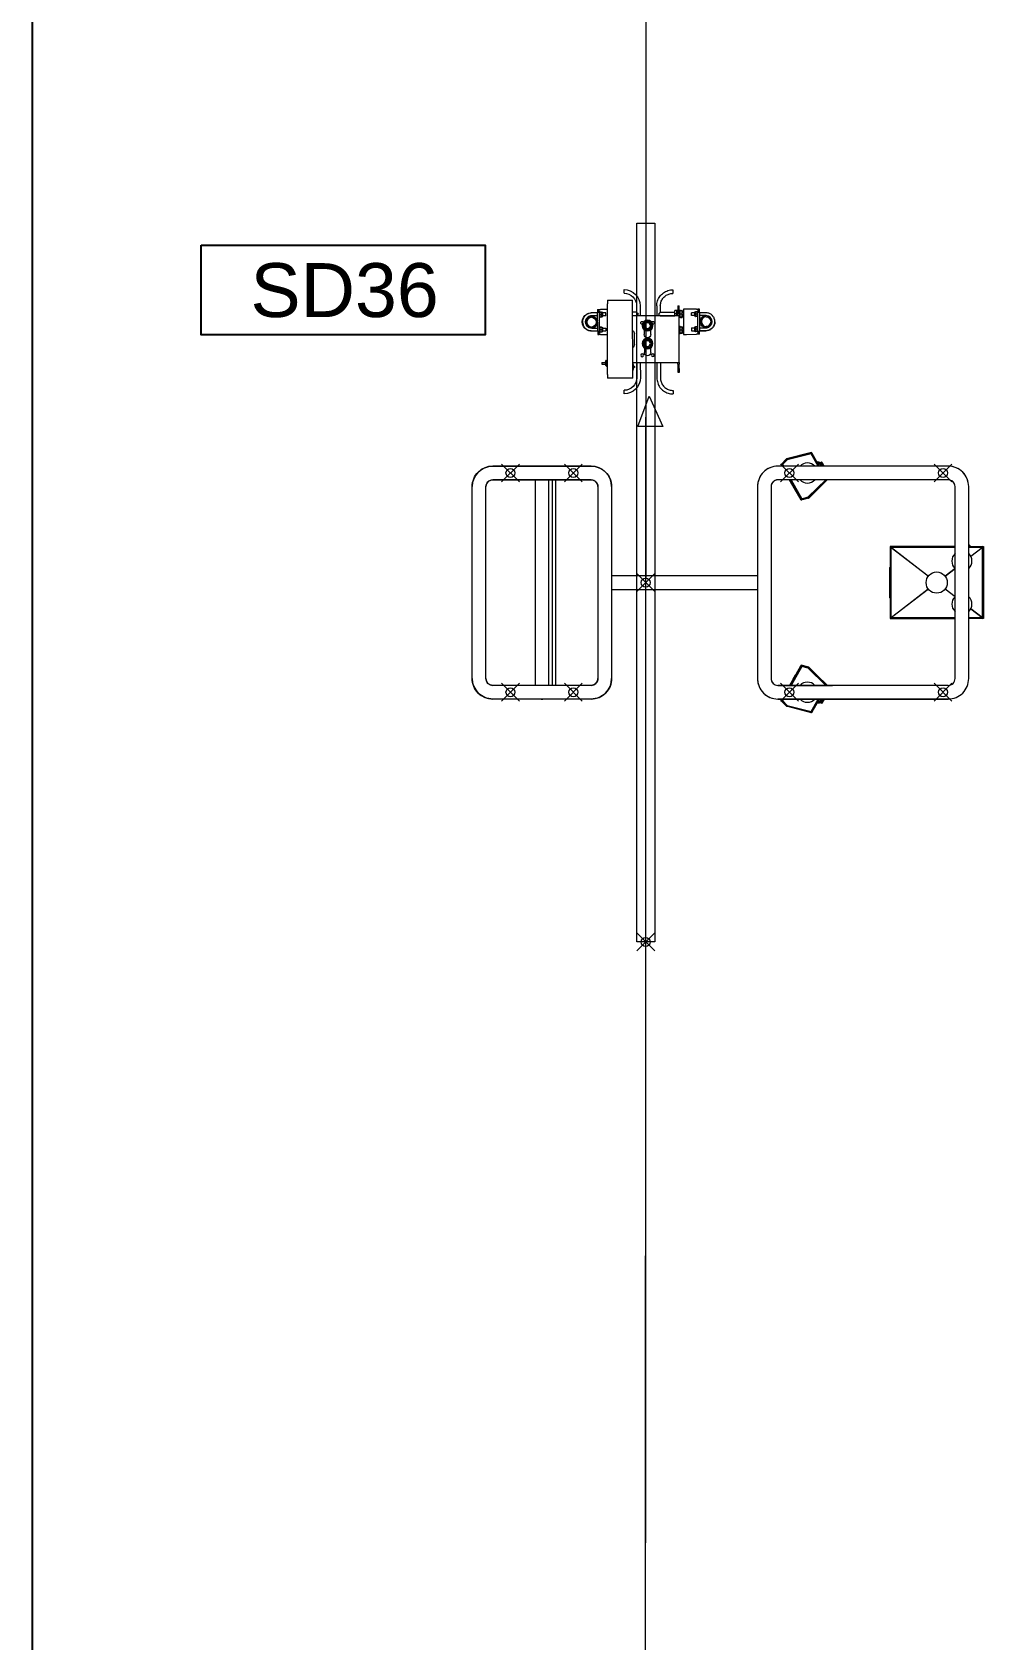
# Model space of a CAD drawing. Extents: x -3873 to 164127, y 7129 to 96529.
# Drawn here: x 82017 to 84713, y 50782 to 55255 of the extents above; entities that cross this region are included whole.
import ezdxf
from ezdxf.enums import TextEntityAlignment as Align

# ---------------------------------------------------------------- set-up
doc = ezdxf.new("R2010")
doc.units = 0
doc.header["$PDMODE"] = 35
doc.header["$PDSIZE"] = 25
doc.layers.get('0').update_dxf_attribs({"linetype": 'CONTINUOUS'})
doc.layers.add('BUILDING', color=2, linetype='CONTINUOUS')
doc.layers.add('KROMEKA', color=1, linetype='CONTINUOUS')
doc.layers.add('LAYOUT Kromeka', color=1, linetype='CONTINUOUS', lineweight=5)
doc.styles.add('015_100', font='arial.ttf', dxfattribs={"height": 150})

# ---------------------------------------------------------------- blocks, each defined once
blk = doc.blocks.new('SD-15-product-sensor')
for p, q in [((171.9, 140.3), (181.9, 140.3)), ((171.9, 140.3), (171.9, 136.3)), ((181.9, 136.3), (171.9, 136.3)), ((171.9, 136.3), (171.9, 132.3)), ((177.9, 136.3), (177.9, 134.7)), ((193.9, 134.7), (177.9, 134.7)), ((180.1, 134.7), (179.4, 134.3)), ((179.4, 133.7), (179.4, 134.3)), ((181.9, 140.3), (181.9, 158.3)), ((181.9, 158.3), (181.9, 140.3)), ((231.9, 140.3), (181.9, 140.3)), ((181.9, 136.3), (231.9, 136.3)), ((189.9, 140.3), (189.9, 158.3)), ((190.9, 159), (190.9, 159.2)), ((191.7, 134.7), (192.4, 134.3)), ((192.4, 134.3), (192.4, 133.7)), ((193.9, 136.3), (193.9, 134.7)), ((202.6, 140.3), (202.8, 142.8)), ((202.8, 142.8), (205.8, 142.6)), ((205.6, 140.3), (205.8, 142.6)), ((205.8, 142.6), (205.6, 140.3)), ((205.8, 142.6), (205.8, 142.6)), ((219.9, 136.3), (219.9, 134.7)), ((235.9, 134.7), (219.9, 134.7)), ((222.1, 134.7), (221.4, 134.3)), ((221.4, 133.7), (221.4, 134.3)), ((223.9, 159.2), (223.9, 159.2)), ((223.9, 158), (223.9, 140.3)), ((231.9, 158.3), (231.9, 140.3)), ((231.9, 140.3), (241.9, 140.3)), ((241.9, 136.3), (231.9, 136.3)), ((233.7, 134.7), (234.4, 134.3)), ((234.4, 134.3), (234.4, 133.7)), ((235.9, 136.3), (235.9, 134.7)), ((241.9, 140.3), (241.9, 136.3)), ((241.9, 132.3), (241.9, 136.3)), ((171.9, 104.2), (171.9, 132.3)), ((171.9, 96.2), (171.9, 104.2)), ((241.9, 96.2), (171.9, 96.2)), ((175.7, 93.1), (175, 92.7)), ((175, 91.9), (175, 92.7)), ((175, 87.8), (175, 91.9)), ((175.7, 93.1), (175.7, 96.2)), ((175.7, 93.1), (176.6, 93.1)), ((176.6, 92.7), (175.9, 92.3)), ((175.9, 91.5), (175.9, 92.3)), ((175.9, 87.4), (175.9, 91.5)), ((176.6, 92.7), (176.6, 96.2)), ((176.6, 92.7), (192.2, 92.7)), ((179.4, 133.7), (179.4, 130.2)), ((179.4, 129.6), (179.4, 130.2)), ((180.1, 129.2), (179.4, 129.6)), ((191.7, 129.2), (180.1, 129.2)), ((180.1, 129.2), (180.1, 126.7)), ((191.7, 126.7), (180.1, 126.7)), ((181.9, 118.3), (181.9, 126.7)), ((189.9, 118.3), (181.9, 118.3)), ((184.4, 87.4), (184.4, 91.5)), ((185.9, 133.7), (185.9, 130.2)), ((189.9, 118.3), (189.9, 126.7)), ((191.7, 129.2), (192.4, 129.6)), ((191.7, 129.2), (191.7, 126.7)), ((192.2, 92.7), (192.2, 96.2)), ((192.2, 92.7), (192.9, 92.3)), ((192.4, 133.7), (192.4, 130.2)), ((192.4, 130.2), (192.4, 129.6)), ((192.9, 92.3), (192.9, 91.5)), ((192.9, 87.4), (192.9, 91.5)), ((219.2, 87.8), (219.2, 91.9)), ((220.7, 93.1), (219.8, 92.6)), ((220.7, 93.1), (220.7, 96.2)), ((220.7, 93.1), (221.6, 93.1)), ((221.6, 92.7), (220.9, 92.3)), ((220.9, 91.5), (220.9, 92.3)), ((220.9, 87.4), (220.9, 91.5)), ((221.4, 133.7), (221.4, 130.2)), ((221.4, 129.6), (221.4, 130.2)), ((222.1, 129.2), (221.4, 129.6)), ((221.6, 92.7), (221.6, 96.2)), ((221.6, 92.7), (237.2, 92.7)), ((233.7, 129.2), (222.1, 129.2)), ((222.1, 129.2), (222.1, 126.7)), ((233.7, 126.7), (222.1, 126.7)), ((223.9, 126.7), (223.9, 118.3)), ((223.9, 118.3), (231.9, 118.3)), ((227.9, 133.7), (227.9, 130.2)), ((229.4, 87.4), (229.4, 91.5)), ((231.9, 126.7), (231.9, 118.3)), ((233.7, 129.2), (234.4, 129.6)), ((233.7, 129.2), (233.7, 126.7)), ((234.4, 133.7), (234.4, 130.2)), ((234.4, 130.2), (234.4, 129.6)), ((237.2, 92.7), (237.2, 96.2)), ((237.2, 92.7), (237.9, 92.3)), ((237.9, 92.3), (237.9, 91.5)), ((237.9, 87.4), (237.9, 91.5)), ((241.9, 132.3), (241.9, 104.2)), ((241.9, 104.2), (241.9, 96.2)), ((16, 66.6), (6, 66.6)), ((66.9, 84.2), (88.6, 84.2)), ((66.9, 80.2), (66.9, 84.2)), ((88.6, 80.2), (66.9, 80.2)), ((92, 84.2), (88.6, 84.2)), ((88.6, 80.2), (92, 80.2)), ((94, 84.2), (92, 84.2)), ((92, 80.2), (94, 80.2)), ((94, 76.2), (94, 84.2)), ((94, 84.2), (223.4, 84.2)), ((94, -45.6), (94, 76.2)), ((175.9, 86.6), (173.5, 86.6)), ((173.5, 86.6), (173.5, 84.6)), ((174.4, 84.6), (173.5, 84.6)), ((174.4, 86.2), (194.4, 86.2)), ((174.4, 84.2), (174.4, 86.2)), ((175, 87), (175, 87.8)), ((175.7, 86.6), (175, 87)), ((175.9, 86.6), (175.9, 87.4)), ((176.6, 86.2), (175.9, 86.6)), ((192.2, 86.2), (192.9, 86.6)), ((192.9, 87.4), (192.9, 86.6)), ((193.5, 86.6), (192.9, 86.6)), ((193.5, 86.6), (193.5, 86.2)), ((194.4, 84.2), (194.4, 86.2)), ((220.9, 86.6), (218.5, 86.6)), ((218.5, 86.6), (218.5, 84.6)), ((219.4, 84.6), (218.5, 84.6)), ((219.4, 86.2), (239.4, 86.2)), ((219.4, 84.2), (219.4, 86.2)), ((220.7, 86.6), (219.8, 87.1)), ((220.9, 86.6), (220.9, 87.4)), ((221.6, 86.2), (220.9, 86.6)), ((225.4, 84.2), (223.4, 84.2)), ((223.4, 84.2), (223.4, 76.2)), ((223.4, 80.2), (225.4, 80.2)), ((223.4, 78.2), (239.4, 78.2)), ((223.4, 77.6), (229.4, 77.6)), ((223.4, 76.2), (223.4, -45.6)), ((223.4, 71.8), (225.2, 71.8)), ((223.5, 31.6), (223.5, 71.8)), ((225.2, 71.8), (233.7, 71.8)), ((229.4, 84.2), (225.4, 84.2)), ((225.4, 80.2), (229.4, 80.2)), ((229.4, 84.2), (251.1, 84.2)), ((251.1, 80.2), (229.4, 80.2)), ((229.4, 77.6), (237.9, 77.6)), ((229.4, 77.6), (229.4, 72.6)), ((233.5, 31.6), (233.5, 71.8)), ((233.7, 71.8), (237.9, 71.8)), ((237.1, 77.6), (237.1, 78.2)), ((237.2, 86.2), (237.9, 86.6)), ((237.9, 87.4), (237.9, 86.6)), ((238.5, 86.6), (237.9, 86.6)), ((237.9, 77.6), (237.9, 72.6)), ((238.5, 86.6), (238.5, 86.2)), ((239.4, 84.2), (239.4, 86.2)), ((239.4, 78.2), (239.4, 80.2)), ((251.1, 80.2), (251.1, 84.2)), ((296, 66.6), (286, 66.6)), ((94, 31.6), (51, 31.6)), ((94, 21.6), (51, 21.6)), ((121.5, 4.9), (134.5, 4.9)), ((171.5, 4.9), (184.5, 4.9)), ((223.5, 31.6), (223.4, 31.6)), ((251, 21.6), (223.4, 21.6)), ((251, 31.6), (233.5, 31.6)), ((94, -24.4), (51.6, -24.4)), ((94, -34.4), (51.6, -34.4)), ((79.6, -44), (79.6, -41.1)), ((83.6, -44), (83.6, -41.1)), ((134.5, -13.1), (121.5, -13.1)), ((144, -40.6), (174, -40.6)), ((184.5, -13.1), (171.5, -13.1)), ((251.6, -24.4), (223.4, -24.4)), ((224.1, -34.4), (223.4, -34.4)), ((229.1, -29.4), (224.1, -34.4)), ((224.1, -34.4), (224.1, -45.6)), ((234.1, -34.4), (229.1, -29.4)), ((234.1, -34.4), (234.1, -45.6)), ((251.6, -34.4), (234.1, -34.4)), ((6.6, -69.4), (16.6, -69.4)), ((50.5, -45.6), (60.5, -45.6)), ((50.5, -45.6), (50.5, -115.6)), ((60.5, -45.6), (257.5, -45.6)), ((257.5, -45.6), (267.5, -45.6)), ((267.5, -115.6), (267.5, -45.6)), ((286.6, -69.4), (296.6, -69.4)), ((60.5, -115.6), (50.5, -115.6)), ((60.5, -115.6), (257.5, -115.6)), ((74.7, -115.6), (75.7, -116.1)), ((75.7, -116.1), (76.6, -115.6)), ((83.5, -115.6), (83.5, -116.9)), ((83.5, -116.9), (100.2, -116.9)), ((83.6, -118.9), (83.6, -116.9)), ((91, -118.9), (83.6, -118.9)), ((83.6, -118.9), (83.6, -118.9)), ((87.9, -120.9), (87.8, -120.9)), ((90.9, -120.9), (87.9, -120.9)), ((89.2, -131.9), (89.2, -120.9)), ((94.4, -131.9), (89.2, -131.9)), ((92.7, -120.9), (90.9, -120.9)), ((91, -120.7), (91, -118.9)), ((92.6, -118.9), (91, -118.9)), ((92.6, -118.9), (92.6, -120.7)), ((100, -118.9), (92.6, -118.9)), ((95.7, -120.9), (92.7, -120.9)), ((94.4, -131.9), (94.4, -120.9)), ((95.8, -120.9), (95.7, -120.9)), ((100.1, -118.9), (100, -118.9)), ((100.1, -118.9), (100.1, -116.9)), ((100.2, -115.6), (100.2, -116.9)), ((114.7, -115.6), (115.7, -116.1)), ((115.7, -116.1), (116.6, -115.6)), ((171.9, -134.9), (171.9, -115.6)), ((180.1, -130.8), (179.4, -131.2)), ((179.4, -131.8), (179.4, -131.2)), ((179.4, -135.3), (179.4, -131.8)), ((180.1, -128.3), (191.7, -128.3)), ((180.1, -130.8), (180.1, -128.3)), ((180.1, -130.8), (191.7, -130.8)), ((189.9, -119.9), (181.9, -119.9)), ((181.9, -128.3), (181.9, -119.9)), ((185.9, -135.3), (185.9, -131.8)), ((189.9, -128.3), (189.9, -119.9)), ((191.7, -130.8), (191.7, -128.3)), ((191.7, -130.8), (192.4, -131.2)), ((192.4, -131.2), (192.4, -131.8)), ((192.4, -135.3), (192.4, -131.8)), ((201.7, -115.6), (202.7, -116.1)), ((202.7, -116.1), (203.6, -115.6)), ((222.1, -130.8), (221.4, -131.2)), ((221.4, -131.8), (221.4, -131.2)), ((221.4, -135.3), (221.4, -131.8)), ((222.1, -128.3), (233.7, -128.3)), ((222.1, -130.8), (222.1, -128.3)), ((222.1, -130.8), (233.7, -130.8)), ((223.9, -119.9), (231.9, -119.9)), ((223.9, -119.9), (223.9, -128.3)), ((227.9, -135.3), (227.9, -131.8)), ((231.9, -119.9), (231.9, -128.3)), ((233.7, -130.8), (233.7, -128.3)), ((233.7, -130.8), (234.4, -131.2)), ((234.4, -131.2), (234.4, -131.8)), ((234.4, -135.3), (234.4, -131.8)), ((241.7, -115.6), (242.7, -116.1)), ((241.9, -115.7), (241.9, -134.9)), ((242.7, -116.1), (243.6, -115.6)), ((267.5, -115.6), (257.5, -115.6)), ((171.9, -134.9), (171.9, -138.9)), ((171.9, -138.9), (181.9, -138.9)), ((171.9, -142.9), (171.9, -138.9)), ((181.9, -142.9), (171.9, -142.9)), ((177.9, -136.3), (193.9, -136.3)), ((177.9, -137.9), (177.9, -136.3)), ((177.9, -137.9), (193.9, -137.9)), ((179.4, -135.9), (179.4, -135.3)), ((180.1, -136.3), (179.4, -135.9)), ((181.9, -138.9), (181.9, -137.9)), ((231.9, -138.9), (181.9, -138.9)), ((181.9, -142.9), (231.9, -142.9)), ((181.9, -159.9), (181.9, -142.9)), ((181.9, -160.9), (181.9, -159.9)), ((189.8, -159.8), (189.8, -159.8)), ((189.9, -138.9), (189.9, -137.9)), ((189.9, -158.4), (189.9, -142.9)), ((191.7, -136.3), (192.4, -135.9)), ((192.4, -135.3), (192.4, -135.9)), ((193.9, -137.9), (193.9, -136.3)), ((207.5, -142.9), (207.4, -143.4)), ((210.4, -143.7), (209.5, -143.6)), ((210.4, -143.7), (209.6, -143.6)), ((210.5, -142.9), (210.4, -143.7)), ((210.4, -143.7), (210.5, -142.9)), ((210.4, -143.7), (210.4, -143.7)), ((219.9, -136.3), (235.9, -136.3)), ((219.9, -137.9), (219.9, -136.3)), ((219.9, -137.9), (235.9, -137.9)), ((221.4, -135.9), (221.4, -135.3)), ((222.1, -136.3), (221.4, -135.9)), ((222.8, -160), (222.8, -159.8)), ((223.9, -137.9), (223.9, -138.9)), ((223.9, -142.9), (223.9, -159.9)), ((231.9, -137.9), (231.9, -138.9)), ((231.9, -138.9), (241.9, -138.9)), ((241.9, -142.9), (231.9, -142.9)), ((231.9, -142.9), (231.9, -159.9)), ((231.9, -159.9), (231.9, -160.9)), ((233.7, -136.3), (234.4, -135.9)), ((234.4, -135.3), (234.4, -135.9)), ((235.9, -137.9), (235.9, -136.3)), ((241.9, -138.9), (241.9, -134.9)), ((241.9, -142.9), (241.9, -138.9))]:
    blk.add_line(p, q)
blk.add_lwpolyline([(0, 0), (-84.7, 37.8), (-84.7, -31.7), (0, 0)])
for centre, radius in [((207.4, 159.2), 13.5), ((114, 10.9), 4), ((146.5, -4.1), 15), ((146.5, -4.1), 11.2), ((146.5, -4.1), 8), ((146.5, -4.1), 8), ((196.5, -4.1), 15), ((196.5, -4.1), 11.2), ((196.5, -4.1), 8), ((196.5, -4.1), 8), ((114, -19.1), 4), ((206.3, -159.8), 13.5)]:
    blk.add_circle(centre, radius)
for centre, radius, start, end in [((206.9, 158.3), 25, 89.9822, 180), ((207.4, 159), 13.5, 0.3808, 179.6192), ((121.5, -4.1), 9, 90, 270), ((171.5, -4.1), 9, 90, 270), ((204, 10.9), 4, 300.852, 186.0179), ((51.6, -69.4), 45, 90, 180), ((51.6, -69.4), 35, 90, 180), ((144, -50.6), 10, 90, 150), ((174, -50.6), 10, 30, 90), ((204, -19.1), 4, 174.1488, 58.6934), ((251.6, -69.4), 45, 0, 90), ((251.6, -69.4), 35, 0, 90), ((91.8, -106.9), 14.5, 235.6139, 250.7765), ((91.8, -106.9), 14.6, 235.4915, 254.0251), ((91.8, -106.9), 14.6, 285.9749, 304.5085), ((91.8, -106.9), 14.5, 289.2235, 304.3861), ((206.9, -160.9), 25, 180, 0), ((206.3, -160), 13.5, 0.3808, 179.6192), ((206.3, -160), 16.5, 222.1766, 360)]:
    blk.add_arc(centre, radius, start, end)
for centre, major_axis in [((207.4, 159.2), (16.5, -0.4)), ((206.3, -159.8), (-16.5, -0.2))]:
    blk.add_ellipse(centre, major_axis=major_axis, ratio=1)
for centre, major_axis, ratio, start_param, end_param in [((207.4, 159), (-16.5, 0), 1, 0, 1.446504), ((207.4, 159), (16.4, -1.7), 1, 4.712389, 6.314251), ((228.5, 26.6), (-5, 5), 0.000606, 4.711783, 6.283792), ((228.5, 26.6), (-5, -5), 0.000606, 1.571403, 3.140986), ((81.2, -45.9), (10, 0), 0.195945, 0.169189, 3.004556), ((81.6, -41.1), (-2, 0.01), 0.195945, 3.141593, 6.283185)]:
    blk.add_ellipse(centre, major_axis=major_axis, ratio=ratio, start_param=start_param, end_param=end_param)
for points, knots in [([(181.9, 158.3), (181.9, 160.9), (182.4, 163.6), (184, 168.7), (185.3, 171.1), (188.5, 175.4), (190.4, 177.2), (194.8, 180.3), (197.2, 181.5), (202.3, 183), (205, 183.3), (210.3, 183.2), (213, 182.7), (218, 180.9), (220.3, 179.5), (224.5, 176.2), (226.3, 174.2), (229.3, 169.8), (230.4, 167.3), (231.6, 162.6), (231.9, 160.5), (231.9, 158.3)], [0, 0, 0, 0, 0.32007, 0.32007, 0.640125, 0.640125, 0.960145, 0.960145, 1.280122, 1.280122, 1.600063, 1.600063, 1.919994, 1.919994, 2.23994, 2.23994, 2.559925, 2.559925, 2.879952, 2.879952, 3.141593, 3.141593, 3.141593, 3.141593]), ([(189.9, 158.3), (189.9, 160.1), (190.2, 161.9), (191.4, 165.3), (192.2, 167), (194.4, 169.9), (195.7, 171.2), (197.7, 172.6), (198.2, 172.9), (198.8, 173.2)], [0, 0, 0, 0, 0.319876, 0.319876, 0.639776, 0.639776, 0.95974, 0.95974, 1.069495, 1.069495, 1.069495, 1.069495]), ([(51, 21.6), (46.3, 21.6), (41.6, 22.4), (32.6, 25.3), (28.3, 27.4), (20.7, 33), (17.3, 36.3), (11.8, 44), (9.6, 48.2), (6.7, 57.2), (6, 61.9), (6, 66.6)], [1.570796, 1.570796, 1.570796, 1.570796, 1.884956, 1.884956, 2.199115, 2.199115, 2.513274, 2.513274, 2.827433, 2.827433, 3.141593, 3.141593, 3.141593, 3.141593]), ([(51, 31.6), (47.3, 31.6), (43.7, 32.2), (36.7, 34.5), (33.4, 36.1), (27.4, 40.4), (24.8, 43.1), (20.5, 49), (18.8, 52.3), (16.6, 59.3), (16, 62.9), (16, 66.6)], [1.570796, 1.570796, 1.570796, 1.570796, 1.884956, 1.884956, 2.199115, 2.199115, 2.513274, 2.513274, 2.827433, 2.827433, 3.141593, 3.141593, 3.141593, 3.141593]), ([(251, 21.6), (255.7, 21.6), (260.4, 22.4), (269.4, 25.3), (273.6, 27.4), (281.2, 33), (284.6, 36.3), (290.2, 44), (292.3, 48.2), (295.2, 57.2), (296, 61.9), (296, 66.6)], [4.712389, 4.712389, 4.712389, 4.712389, 5.026548, 5.026548, 5.340708, 5.340708, 5.654867, 5.654867, 5.969026, 5.969026, 6.283185, 6.283185, 6.283185, 6.283185]), ([(251, 31.6), (254.6, 31.6), (258.3, 32.2), (265.3, 34.5), (268.6, 36.1), (274.5, 40.4), (277.1, 43.1), (281.5, 49), (283.1, 52.3), (285.4, 59.3), (286, 62.9), (286, 66.6)], [4.712389, 4.712389, 4.712389, 4.712389, 5.026548, 5.026548, 5.340708, 5.340708, 5.654867, 5.654867, 5.969026, 5.969026, 6.283185, 6.283185, 6.283185, 6.283185]), ([(231.9, -159.9), (231.9, -162.5), (231.5, -165.2), (229.8, -170.3), (228.6, -172.7), (225.4, -176.9), (223.4, -178.8), (219.1, -181.9), (216.6, -183.1), (211.5, -184.6), (208.8, -184.9), (203.5, -184.8), (200.9, -184.3), (195.8, -182.5), (193.5, -181.1), (189.3, -177.8), (187.5, -175.8), (184.6, -171.4), (183.4, -168.9), (182.2, -164.2), (181.9, -162.1), (181.9, -159.9)], [6.283185, 6.283185, 6.283185, 6.283185, 6.603185, 6.603185, 6.923185, 6.923185, 7.243185, 7.243185, 7.563185, 7.563185, 7.883185, 7.883185, 8.203185, 8.203185, 8.523185, 8.523185, 8.843185, 8.843185, 9.163185, 9.163185, 9.424778, 9.424778, 9.424778, 9.424778]), ([(223.9, -159.9), (223.9, -161.7), (223.6, -163.5), (222.5, -166.9), (221.6, -168.6), (219.5, -171.5), (218.1, -172.8), (215.2, -174.8), (213.5, -175.6), (210, -176.7), (208.2, -176.9), (204.6, -176.8), (202.8, -176.5), (199.4, -175.2), (197.8, -174.3), (194.9, -172.1), (193.7, -170.7), (192.1, -168.2), (191.5, -167.2), (191.1, -166.1)], [6.283185, 6.283185, 6.283185, 6.283185, 6.603185, 6.603185, 6.923185, 6.923185, 7.243185, 7.243185, 7.563185, 7.563185, 7.883185, 7.883185, 8.203185, 8.203185, 8.523185, 8.523185, 8.843185, 8.843185, 9.048498, 9.048498, 9.048498, 9.048498])]:
    blk.add_open_spline(points, degree=3, knots=knots)
for points, weights in [([(185.9, 133.7), (182.7, 134.8), (179.4, 133.7)], [1, 1.15470053838, 1]), ([(192.4, 133.7), (189.2, 134.8), (185.9, 133.7)], [1, 1.15470053838, 1]), ([(227.9, 133.7), (224.7, 134.8), (221.4, 133.7)], [1, 1.15470053838, 1]), ([(234.4, 133.7), (231.2, 134.8), (227.9, 133.7)], [1, 1.15470053838, 1]), ([(175.9, 92.2), (175.5, 92.1), (175, 91.9)], [1.02735396952, 1.01516323487, 1]), ([(184.4, 91.5), (180.2, 93), (175.9, 91.5)], [1, 1.15470053838, 1]), ([(179.4, 130.2), (182.7, 129.1), (185.9, 130.2)], [1, 1.15470053838, 1]), ([(192.9, 91.5), (188.7, 93), (184.4, 91.5)], [1, 1.15470053838, 1]), ([(185.9, 130.2), (189.2, 129.1), (192.4, 130.2)], [1, 1.15470053838, 1]), ([(220.9, 92.2), (220.1, 93.2), (219.2, 91.9)], [1.02633815497, 1.14016587845, 1]), ([(229.4, 91.5), (225.2, 93), (220.9, 91.5)], [1, 1.15470053838, 1]), ([(221.4, 130.2), (224.7, 129.1), (227.9, 130.2)], [1, 1.15470053838, 1]), ([(227.9, 130.2), (231.2, 129.1), (234.4, 130.2)], [1, 1.15470053838, 1]), ([(237.9, 91.5), (233.7, 93), (229.4, 91.5)], [1, 1.15470053838, 1]), ([(175, 87.8), (175.5, 87.6), (175.9, 87.5)], [1, 1.01516323487, 1.02735396952]), ([(175.9, 87.4), (180.2, 85.9), (184.4, 87.4)], [1, 1.15470053838, 1]), ([(184.4, 87.4), (188.7, 85.9), (192.9, 87.4)], [1, 1.15470053838, 1]), ([(219.2, 87.8), (220.1, 86.5), (220.9, 87.5)], [1, 1.14016587845, 1.02633815497]), ([(220.9, 87.4), (225.2, 85.9), (229.4, 87.4)], [1, 1.15470053838, 1]), ([(223.4, 71.9), (224.3, 71.8), (225.2, 71.8)], [1.01858574004, 1.01625104148, 1]), ([(225.2, 71.8), (227.1, 71.8), (229.4, 72.6)], [1, 1.0379548493, 1]), ([(229.4, 87.4), (233.7, 85.9), (237.9, 87.4)], [1, 1.15470053838, 1]), ([(229.4, 72.6), (231.7, 71.8), (233.7, 71.8)], [1, 1.0379548493, 1]), ([(233.7, 71.8), (235.6, 71.8), (237.9, 72.6)], [1, 1.0379548493, 1]), ([(237.9, 72.6), (237.9, 71.8), (237.9, 71.8)], [1, 1.0379548493, 1]), ([(134.5, 2.8), (140.5, 6.3), (146.5, 9.7)], [1, 1.15470053838, 1]), ([(134.5, -11), (134.5, -4.1), (134.5, 2.8)], [1, 1.15470053838, 1]), ([(146.5, 9.7), (152.5, 6.3), (158.5, 2.8)], [1, 1.15470053838, 1]), ([(158.5, 2.8), (158.5, -4.1), (158.5, -11)], [1, 1.15470053838, 1]), ([(184.5, 2.8), (190.5, 6.3), (196.5, 9.7)], [1, 1.15470053838, 1]), ([(184.5, -11), (184.5, -4.1), (184.5, 2.8)], [1, 1.15470053838, 1]), ([(196.5, 9.7), (202.5, 6.3), (208.5, 2.8)], [1, 1.15470053838, 1]), ([(208.5, 2.8), (208.5, -4.1), (208.5, -11)], [1, 1.15470053838, 1]), ([(146.5, -18), (140.5, -14.5), (134.5, -11)], [1, 1.15470053838, 1]), ([(158.5, -11), (152.5, -14.5), (146.5, -18)], [1, 1.15470053838, 1]), ([(196.5, -18), (190.5, -14.5), (184.5, -11)], [1, 1.15470053838, 1]), ([(208.5, -11), (202.5, -14.5), (196.5, -18)], [1, 1.15470053838, 1]), ([(185.9, -131.8), (182.7, -130.7), (179.4, -131.8)], [1, 1.15470053838, 1]), ([(192.4, -131.8), (189.2, -130.7), (185.9, -131.8)], [1, 1.15470053838, 1]), ([(227.9, -131.8), (224.7, -130.7), (221.4, -131.8)], [1, 1.15470053838, 1]), ([(234.4, -131.8), (231.2, -130.7), (227.9, -131.8)], [1, 1.15470053838, 1]), ([(179.4, -135.3), (182.7, -136.4), (185.9, -135.3)], [1, 1.15470053838, 1]), ([(185.9, -135.3), (189.2, -136.4), (192.4, -135.3)], [1, 1.15470053838, 1]), ([(221.4, -135.3), (224.7, -136.4), (227.9, -135.3)], [1, 1.15470053838, 1]), ([(227.9, -135.3), (231.2, -136.4), (234.4, -135.3)], [1, 1.15470053838, 1])]:
    blk.add_rational_spline(points, weights, degree=2)
for points in [[(87.9, -120.9), (87.6, -120.8), (87.3, -120.7), (87, -120.7)], [(91, -120.7), (91, -120.7), (91, -120.8), (90.9, -120.9)], [(92.7, -120.9), (92.6, -120.8), (92.6, -120.7), (92.6, -120.7)], [(96.6, -120.7), (96.3, -120.7), (96, -120.8), (95.7, -120.9)]]:
    blk.add_open_spline(points, degree=3)
blk = doc.blocks.new('g-cl-sd-15-product-sensor')
blk.add_blockref('SD-15-product-sensor', (1076.2, 586.8))
blk = doc.blocks.new('A$C51da8a39')
at = {"ltscale": 20}
for p, q in [((861.4, 1330.5, -15419959.7), (874.7, 1343.6, -15419959.7)), ((874.7, 1343.6, -15419959.7), (874.7, 1343.6, -15419959.7)), ((876, 1344.3, -15419959.7), (942.2, 1361.4, -15419959.7)), ((876, 1344.3, -15419959.7), (876, 1344.3, -15419959.7)), ((943.2, 1358.7, -15419959.7), (877, 1341.6, -15419959.7)), ((878.8, 1345.1, -15419959.7), (878.8, 1345.1, -15419959.7)), ((945.5, 1360, -15419959.7), (943.2, 1358.7, -15419959.7)), ((962.8, 1324, -15419959.7), (943.2, 1358.7, -15419959.7)), ((945.5, 1360, -15419959.7), (965.9, 1324, -15419959.7)), ((331, 1324, -15419959.7), (57, 1324, -15419959.7)), ((1325, 1324, -15419959.7), (851, 1324, -15419959.7)), ((863.5, 1328.4, -15419959.7), (860.9, 1326.9, -15419959.7)), ((862.5, 1324, -15419959.7), (860.9, 1326.9, -15419959.7)), ((863.7, 1328.5, -15419959.7), (863.5, 1328.4, -15419959.7)), ((877, 1341.6, -15419959.7), (863.7, 1328.5, -15419959.7)), ((863.7, 1328.5, -15419959.7), (866.3, 1324, -15419959.7)), ((964.8, 1335.1, -15419959.7), (960, 1336.4, -15419959.7)), ((960, 1336.4, -15419959.7), (967.1, 1324, -15419959.7)), ((965.1, 1335.2, -15419959.7), (964.8, 1335.1, -15419959.7)), ((964.8, 1335.1, -15419959.7), (971.1, 1324, -15419959.7)), ((967.4, 1334.6, -15419959.7), (965.1, 1335.2, -15419959.7)), ((965.1, 1335.2, -15419959.7), (971.4, 1324, -15419959.7)), ((968.5, 1332.6, -15419959.7), (968.9, 1332.8, -15419959.7)), ((968.5, 1332.6, -15419959.7), (973.4, 1324, -15419959.7)), ((971.6, 1334.3, -15419959.7), (968.9, 1332.8, -15419959.7)), ((973.9, 1324, -15419959.7), (968.9, 1332.8, -15419959.7)), ((973.3, 1335.3, -15419959.7), (971.6, 1334.3, -15419959.7)), ((971.6, 1334.3, -15419959.7), (974.8, 1328.6, -15419959.7)), ((976.5, 1329.6, -15419959.7), (973.3, 1335.3, -15419959.7)), ((974.8, 1328.6, -15419959.7), (977.4, 1324, -15419959.7)), ((979.7, 1324, -15419959.7), (976.5, 1329.6, -15419959.7)), ((331, 1286, -15419959.7), (57, 1286, -15419959.7)), ((223, 714, -15419959.7), (223, 1286, -15419959.7)), ((233, 714, -15419959.7), (233, 1286, -15419959.7)), ((1325, 1286, -15419959.7), (851, 1286, -15419959.7)), ((883.4, 1286, -15419959.7), (893.5, 1268.3, -15419959.7)), ((914.6, 1231.9, -15419959.7), (884, 1286, -15419959.7)), ((887.8, 1286, -15419959.7), (917.5, 1233.5, -15419959.7)), ((893.9, 1268.5, -15419959.7), (893.5, 1268.3, -15419959.7)), ((899.6, 1257.5, -15419959.7), (893.5, 1268.3, -15419959.7)), ((935.5, 1238.2, -15419959.7), (984.2, 1286, -15419959.7)), ((986.1, 1283.8, -15419959.7), (937.4, 1235.9, -15419959.7)), ((0, 1235, -15419959.7), (0.8, 1235, -15419959.7)), ((387.2, 1235, -15419959.7), (388, 1235, -15419959.7)), ((794, 1235, -15419959.7), (794.7, 1235, -15419959.7)), ((917.2, 1233.4, -15419959.7), (914.6, 1231.9, -15419959.7)), ((917.5, 1233.5, -15419959.7), (917.2, 1233.4, -15419959.7)), ((917.5, 1233.5, -15419959.7), (935.5, 1238.2, -15419959.7)), ((936, 1235.1, -15419959.7), (918, 1230.5, -15419959.7)), ((1163, 1097, -15419959.7), (1166.5, 1097, -15419959.7)), ((1165.7, 1097, -15419959.7), (1165.7, 903, -15419959.7)), ((1269.5, 1017.8, -15419959.7), (1166.5, 1097, -15419959.7)), ((1166.8, 1100, -15419959.7), (1166.8, 1097.4, -15419959.7)), ((1344, 1097.4, -15419959.7), (1166.8, 1097.4, -15419959.7)), ((1166.8, 1097.4, -15419959.7), (1269.8, 1018.2, -15419959.7)), ((1382, 1106.3, -15419959.7), (1383.5, 1104.8, -15419959.7)), ((1382, 1104.8, -15419959.7), (1383.5, 1104.8, -15419959.7)), ((1382, 1104.5, -15419959.7), (1383.5, 1104.5, -15419959.7)), ((1382, 1101, -15419959.7), (1387, 1101, -15419959.7)), ((1419.2, 1097.4, -15419959.7), (1382, 1097.4, -15419959.7)), ((1383.5, 1104.8, -15419959.7), (1383.5, 1104.5, -15419959.7)), ((1383.5, 1104.5, -15419959.7), (1387, 1101, -15419959.7)), ((1387, 1101, -15419959.7), (1387, 1100, -15419959.7)), ((1387.7, 1073.2, -15419959.7), (1419.2, 1097.4, -15419959.7)), ((1419.5, 1097, -15419959.7), (1388, 1072.7, -15419959.7)), ((1419.2, 1100, -15419959.7), (1419.2, 1097.4, -15419959.7)), ((1419.5, 1097, -15419959.7), (1423, 1097, -15419959.7)), ((1420.3, 903, -15419959.7), (1420.3, 1097, -15419959.7)), ((1162.5, 957.6, -15419959.7), (1162.5, 1042.4, -15419959.7)), ((1163, 1030, -15419959.7), (1162.5, 1030, -15419959.7)), ((1316.2, 1018.2, -15419959.7), (1343.9, 1039.5, -15419959.7)), ((1344, 1038.9, -15419959.7), (1316.5, 1017.8, -15419959.7)), ((1344, 1039.4, -15419959.7), (1343.9, 1039.5, -15419959.7)), ((1316.3, 1018.1, -15419959.7), (1315.9, 1017.8, -15419959.7)), ((1316.1, 1017.5, -15419959.7), (1316.5, 1017.9, -15419959.7)), ((1163, 970, -15419959.7), (1162.5, 970, -15419959.7)), ((1166.5, 903, -15419959.7), (1269.5, 982.2, -15419959.7)), ((1269.8, 981.8, -15419959.7), (1166.8, 902.6, -15419959.7)), ((1315.9, 982.2, -15419959.7), (1316.3, 981.9, -15419959.7)), ((1316.5, 982.1, -15419959.7), (1316.1, 982.5, -15419959.7)), ((1343.9, 960.5, -15419959.7), (1316.2, 981.8, -15419959.7)), ((1316.5, 982.2, -15419959.7), (1344, 961.1, -15419959.7)), ((1343.9, 960.5, -15419959.7), (1344, 960.6, -15419959.7)), ((1163, 903, -15419959.7), (1166.5, 903, -15419959.7)), ((1166.8, 902.6, -15419959.7), (1344, 902.6, -15419959.7)), ((1166.8, 902.6, -15419959.7), (1166.8, 900, -15419959.7)), ((1382, 902.6, -15419959.7), (1419.2, 902.6, -15419959.7)), ((1419.2, 902.6, -15419959.7), (1387.7, 926.8, -15419959.7)), ((1388, 927.3, -15419959.7), (1419.5, 903, -15419959.7)), ((1419.2, 902.6, -15419959.7), (1419.2, 900, -15419959.7)), ((1423, 903, -15419959.7), (1419.5, 903, -15419959.7)), ((0, 765, -15419959.7), (0.8, 765, -15419959.7)), ((387.2, 765, -15419959.7), (388, 765, -15419959.7)), ((794, 765, -15419959.7), (794.7, 765, -15419959.7)), ((884, 714, -15419959.7), (914.6, 768.1, -15419959.7)), ((917.5, 766.5, -15419959.7), (887.8, 714, -15419959.7)), ((912.5, 764.3, -15419959.7), (914.6, 768.1, -15419959.7)), ((917.2, 766.6, -15419959.7), (914.6, 768.1, -15419959.7)), ((917.5, 766.5, -15419959.7), (917.2, 766.6, -15419959.7)), ((935.5, 761.8, -15419959.7), (917.5, 766.5, -15419959.7)), ((918, 769.5, -15419959.7), (936, 764.9, -15419959.7)), ((984.2, 714, -15419959.7), (935.5, 761.8, -15419959.7)), ((936, 764.9, -15419959.7), (936, 764.9, -15419959.7)), ((937.4, 764.1, -15419959.7), (986.1, 716.2, -15419959.7)), ((893.5, 731.7, -15419959.7), (883.4, 714, -15419959.7)), ((893.5, 731.7, -15419959.7), (899.6, 742.5, -15419959.7)), ((893.9, 731.5, -15419959.7), (893.5, 731.7, -15419959.7)), ((331, 714, -15419959.7), (57, 714, -15419959.7)), ((331, 676, -15419959.7), (57, 676, -15419959.7)), ((217, 714.1, -15419959.7), (194, 714.1, -15419959.7)), ((194, 714.1, -15419959.7), (194.1, 714.1, -15419959.7)), ((194.1, 714.1, -15419959.7), (194, 714.1, -15419959.7)), ((194, 675.9, -15419959.7), (194, 675.9, -15419959.7)), ((194.1, 714.1, -15419959.7), (194.1, 714.1, -15419959.7)), ((217, 675.9, -15419959.7), (194.1, 675.9, -15419959.7)), ((1325, 714, -15419959.7), (851, 714, -15419959.7)), ((1325, 676, -15419959.7), (851, 676, -15419959.7)), ((860.9, 673.1, -15419959.7), (862.5, 676, -15419959.7)), ((860.9, 673.1, -15419959.7), (862.5, 676, -15419959.7)), ((863.5, 671.6, -15419959.7), (860.9, 673.1, -15419959.7)), ((863.7, 671.5, -15419959.7), (863.5, 671.6, -15419959.7)), ((866.3, 676, -15419959.7), (863.7, 671.5, -15419959.7)), ((863.7, 671.5, -15419959.7), (877, 658.4, -15419959.7)), ((943.2, 641.3, -15419959.7), (962.8, 676, -15419959.7)), ((965.9, 676, -15419959.7), (945.5, 640, -15419959.7)), ((967.1, 676, -15419959.7), (960, 663.6, -15419959.7)), ((971.1, 676, -15419959.7), (964.8, 664.9, -15419959.7)), ((971.4, 676, -15419959.7), (965.1, 664.8, -15419959.7)), ((973.4, 676, -15419959.7), (968.5, 667.4, -15419959.7)), ((968.9, 667.2, -15419959.7), (973.9, 676, -15419959.7)), ((974.8, 671.4, -15419959.7), (971.6, 665.7, -15419959.7)), ((977.4, 676, -15419959.7), (974.8, 671.4, -15419959.7)), ((976.5, 670.4, -15419959.7), (979.7, 676, -15419959.7)), ((874.7, 656.4, -15419959.7), (861.4, 669.5, -15419959.7)), ((942.2, 638.6, -15419959.7), (876, 655.7, -15419959.7)), ((877, 658.4, -15419959.7), (943.2, 641.3, -15419959.7)), ((945.5, 640, -15419959.7), (943.2, 641.3, -15419959.7)), ((964.8, 664.9, -15419959.7), (960, 663.6, -15419959.7)), ((965.1, 664.8, -15419959.7), (964.8, 664.9, -15419959.7)), ((967.4, 665.4, -15419959.7), (965.1, 664.8, -15419959.7)), ((968.9, 667.2, -15419959.7), (968.5, 667.4, -15419959.7)), ((968.9, 667.2, -15419959.7), (971.6, 665.7, -15419959.7)), ((971.6, 665.7, -15419959.7), (973.3, 664.7, -15419959.7)), ((973.3, 664.7, -15419959.7), (976.5, 670.4, -15419959.7))]:
    blk.add_line(p, q, dxfattribs=at)
at = {"ltscale": 20, "elevation": -15419959.7}
for points in [[(508, 2000), (508, 0), (458, 0), (458, 2000)], [(1423, 1100), (1423, 900), (1382, 900), (1382, 1100)]]:
    blk.add_lwpolyline(points, close=True, dxfattribs=at)
for points in [[(979.7, 1324), (973.3, 1335.3), (968.5, 1332.6), (967.4, 1334.6), (960, 1336.4), (959.2, 1335.9), (944.4, 1362), (875.2, 1344.1), (859.7, 1328.9), (862.5, 1324)], [(873.6, 1342.5), (873.6, 1342.5), (873.6, 1342.5), (873.6, 1342.5), (873.6, 1342.5), (873.6, 1342.5), (873.6, 1342.5), (873.6, 1342.5), (873.6, 1342.5)], [(877, 1341.6), (876.7, 1341.9), (876.4, 1342.2), (876.1, 1342.4), (875.8, 1342.7), (875.6, 1342.9), (875.3, 1343.1), (875.1, 1343.3), (874.9, 1343.4), (874.8, 1343.5), (874.7, 1343.6), (874.7, 1343.6)], [(877, 1341.6), (876.9, 1342), (876.8, 1342.4), (876.7, 1342.7), (876.6, 1343.1), (876.5, 1343.4), (876.4, 1343.7), (876.3, 1343.9), (876.2, 1344.1), (876.1, 1344.2), (876.1, 1344.3), (876, 1344.3)], [(943.2, 1358.7), (943, 1359.1), (942.9, 1359.5), (942.8, 1359.8), (942.7, 1360.2), (942.6, 1360.5), (942.5, 1360.8), (942.4, 1361), (942.3, 1361.2), (942.3, 1361.3), (942.2, 1361.4), (942.2, 1361.4)], [(863.7, 1328.5), (863.4, 1328.8), (863.1, 1329.1), (862.8, 1329.4), (862.5, 1329.6), (862.3, 1329.9), (862, 1330.1), (861.8, 1330.3), (861.6, 1330.4), (861.5, 1330.5), (861.4, 1330.5), (861.4, 1330.5)], [(175, 1286), (175, 714)], [(213, 714), (213, 1286)], [(988.3, 1286), (936.8, 1235.3), (915.7, 1229.9), (883.4, 1286)], [(986.1, 1283.8), (986.1, 1283.8), (986.1, 1283.9), (986, 1284), (985.9, 1284.2), (985.7, 1284.4), (985.6, 1284.6), (985.3, 1284.9), (985.1, 1285.1), (984.8, 1285.4), (984.6, 1285.7), (984.3, 1286)], [(918, 1230.5), (918, 1230.5), (918, 1230.6), (918, 1230.8), (918, 1231), (917.9, 1231.2), (917.9, 1231.5), (917.8, 1231.9), (917.7, 1232.3), (917.7, 1232.7), (917.6, 1233.1), (917.5, 1233.5)], [(937.4, 1235.9), (937.4, 1235.9), (937.3, 1236), (937.3, 1236.2), (937.1, 1236.3), (937, 1236.5), (936.8, 1236.8), (936.6, 1237), (936.3, 1237.3), (936.1, 1237.6), (935.8, 1237.9), (935.5, 1238.2)], [(936, 1235.1), (936, 1235.2), (936.1, 1235.3), (936.1, 1235.4), (936, 1235.6), (936, 1235.9), (935.9, 1236.2), (935.9, 1236.6), (935.8, 1236.9), (935.7, 1237.3), (935.6, 1237.7), (935.5, 1238.2)], [(1163, 900), (1344, 900), (1344, 1100), (1163, 1100), (1163, 900)], [(1166, 1100), (1166, 1100), (1165.9, 1099.9), (1165.9, 1099.7), (1165.8, 1099.5), (1165.8, 1099.3), (1165.8, 1099), (1165.7, 1098.6), (1165.7, 1098.2), (1165.7, 1097.8), (1165.7, 1097.4), (1165.7, 1097)], [(1166.8, 1100), (1166.7, 1100), (1166.7, 1099.9), (1166.7, 1099.7), (1166.6, 1099.5), (1166.6, 1099.3), (1166.5, 1099), (1166.5, 1098.6), (1166.5, 1098.2), (1166.5, 1097.8), (1166.5, 1097.4), (1166.5, 1097)], [(1166.8, 1097.4), (1166.8, 1097.4), (1166.7, 1097.3), (1166.7, 1097.3), (1166.6, 1097.2), (1166.6, 1097.1), (1166.5, 1097)], [(1419.5, 1097), (1419.5, 1097.4), (1419.5, 1097.8), (1419.5, 1098.2), (1419.5, 1098.6), (1419.5, 1099), (1419.4, 1099.3), (1419.4, 1099.5), (1419.3, 1099.7), (1419.3, 1099.9), (1419.3, 1100), (1419.2, 1100)], [(1419.5, 1097), (1419.4, 1097.1), (1419.4, 1097.2), (1419.4, 1097.2), (1419.3, 1097.3), (1419.3, 1097.3), (1419.2, 1097.4), (1419.2, 1097.4)], [(1420.3, 1097), (1420.3, 1097.4), (1420.3, 1097.8), (1420.3, 1098.2), (1420.3, 1098.6), (1420.2, 1099), (1420.2, 1099.3), (1420.2, 1099.5), (1420.1, 1099.7), (1420.1, 1099.9), (1420, 1100), (1420, 1100)], [(794, 1019), (388, 1019)], [(388, 981), (794, 981)], [(1165.7, 903), (1165.7, 902.6), (1165.7, 902.2), (1165.7, 901.8), (1165.7, 901.4), (1165.8, 901), (1165.8, 900.7), (1165.8, 900.5), (1165.9, 900.3), (1165.9, 900.1), (1166, 900), (1166, 900)], [(1166.5, 903), (1166.6, 902.9), (1166.6, 902.8), (1166.7, 902.7), (1166.7, 902.7), (1166.8, 902.6), (1166.8, 902.6)], [(1166.5, 903), (1166.5, 902.6), (1166.5, 902.2), (1166.5, 901.8), (1166.5, 901.4), (1166.5, 901), (1166.6, 900.7), (1166.6, 900.5), (1166.7, 900.3), (1166.7, 900.1), (1166.7, 900), (1166.8, 900)], [(1419.2, 902.6), (1419.2, 902.6), (1419.3, 902.7), (1419.3, 902.7), (1419.4, 902.8), (1419.4, 902.8), (1419.4, 902.9), (1419.5, 903)], [(1419.2, 900), (1419.3, 900), (1419.3, 900.1), (1419.3, 900.3), (1419.4, 900.5), (1419.4, 900.7), (1419.5, 901), (1419.5, 901.4), (1419.5, 901.8), (1419.5, 902.2), (1419.5, 902.6), (1419.5, 903)], [(1420.3, 903), (1420.3, 902.6), (1420.3, 902.1), (1420.3, 901.9), (1420.3, 901.7), (1420.3, 901.5), (1420.3, 901.3), (1420.2, 901), (1420.2, 900.9), (1420.2, 900.7), (1420.2, 900.6), (1420.2, 900.4), (1420.1, 900.3), (1420.1, 900.2), (1420.1, 900.2), (1420.1, 900.1), (1420.1, 900.1), (1420.1, 900.1), (1420.1, 900), (1420, 900), (1420, 900), (1420, 900), (1420, 900), (1420, 900)], [(988.3, 714), (936.8, 764.7), (915.7, 770.1), (883.4, 714)], [(917.5, 766.5), (917.6, 766.9), (917.7, 767.3), (917.7, 767.7), (917.8, 768.1), (917.9, 768.5), (917.9, 768.8), (918, 769), (918, 769.2), (918, 769.4), (918, 769.5), (918, 769.5)], [(935.5, 761.8), (935.6, 762.3), (935.7, 762.7), (935.8, 763.1), (935.9, 763.4), (935.9, 763.8), (936, 764.1), (936, 764.4), (936.1, 764.6), (936.1, 764.7), (936, 764.8), (936, 764.9)], [(935.5, 761.8), (935.8, 762.1), (936.1, 762.4), (936.3, 762.7), (936.6, 763), (936.8, 763.2), (937, 763.5), (937.1, 763.7), (937.3, 763.8), (937.3, 764), (937.4, 764.1), (937.4, 764.1)], [(984.3, 714), (984.6, 714.3), (984.8, 714.6), (985.1, 714.9), (985.3, 715.1), (985.6, 715.4), (985.7, 715.6), (985.9, 715.8), (986, 716), (986.1, 716.1), (986.1, 716.2), (986.1, 716.2)], [(979.7, 676), (973.3, 664.7), (968.5, 667.4), (967.4, 665.4), (960, 663.6), (959.2, 664.1), (944.4, 638), (875.2, 655.9), (859.7, 671.1), (862.5, 676)], [(861.4, 669.5), (861.4, 669.5), (861.5, 669.5), (861.6, 669.6), (861.8, 669.7), (862, 669.9), (862.3, 670.1), (862.5, 670.4), (862.8, 670.6), (863.1, 670.9), (863.4, 671.2), (863.7, 671.5)], [(874.7, 656.4), (874.7, 656.4), (874.8, 656.5), (874.9, 656.6), (875.1, 656.7), (875.3, 656.9), (875.6, 657.1), (875.8, 657.3), (876.1, 657.6), (876.4, 657.8), (876.7, 658.1), (877, 658.4)], [(876, 655.7), (876.1, 655.7), (876.1, 655.8), (876.2, 655.9), (876.3, 656.1), (876.4, 656.3), (876.5, 656.6), (876.6, 656.9), (876.7, 657.3), (876.8, 657.6), (876.9, 658), (877, 658.4)], [(942.2, 638.6), (942.2, 638.6), (942.3, 638.7), (942.3, 638.8), (942.4, 639), (942.5, 639.2), (942.6, 639.5), (942.7, 639.8), (942.8, 640.2), (942.9, 640.5), (943, 640.9), (943.2, 641.3)]]:
    blk.add_lwpolyline(points, dxfattribs=at)
blk.add_lwpolyline([(260.5, 1324), (331, 1324, -0.414214), (388, 1267), (388, 733, -0.414214), (331, 676), (260.5, 676), (57, 676, -0.414214), (0, 733), (0, 1267, -0.414214), (57, 1324)], format="xyb", close=True, dxfattribs=at)
for points in [[(1003, 1324), (851, 1324, 0.414214), (794, 1267), (794, 733, 0.414214), (851, 676), (1325, 676, 0.414214), (1382, 733), (1382, 1267, 0.414214), (1325, 1324)], [(260.5, 714), (57, 714, -0.414214), (38, 733), (38, 1267, -0.414214), (57, 1286), (331, 1286, -0.414214), (350, 1267), (350, 733, -0.414214), (331, 714), (260.5, 714)], [(1325, 714, 0.414214), (1344, 733), (1344, 1267, 0.414214), (1325, 1286), (851, 1286, 0.414214), (832, 1267), (832, 733, 0.414214), (851, 714), (1003, 714)]]:
    blk.add_lwpolyline(points, format="xyb", dxfattribs=at)
at = {"ltscale": 20}
blk.add_circle((1293, 1000, -15419959.7), 29.5, dxfattribs=at)
for centre, radius, start, end in [((876.8, 1341.4, -15419959.7), 3, 104.5, 134.5), ((942.9, 1358.5, -15419959.7), 3, 29.5, 104.5), ((57, 1267, -15419959.7), 57, 90, 180), ((331, 1267, -15419959.7), 57, 0, 90), ((851, 1267, -15419959.7), 57, 90, 180), ((863.5, 1328.4, -15419959.7), 3, 134.5, 209.5), ((933, 1305, -15419959.7), 28, 42.7321, 137.2679), ((1325, 1267, -15419959.7), 57, 0, 90), ((57, 1267, -15419959.7), 19, 90, 180), ((331, 1267, -15419959.7), 19, 0, 90), ((851, 1267, -15419959.7), 19, 90, 180), ((900.1, 1257.8, -15419959.7), 0.6, 209.5, 289.9087), ((933, 1305, -15419959.7), 28, 222.7321, 317.2679), ((984, 1285.9, -15419959.7), 3, 314.5, 1.2833), ((1325, 1267, -15419959.7), 19, 0, 90), ((917.2, 1233.4, -15419959.7), 3, 209.5, 284.5), ((935.3, 1238, -15419959.7), 3, 284.5, 314.5), ((1166, 1097, -15419959.7), 3, 90, 180), ((1175.2, 1096.5, -15419959.7), 3.5, 90, 90.2187), ((1363, 1060, -15419959.7), 28, 132.7321, 227.046), ((1363, 1060, -15419959.7), 28, 312.7305, 47.2679), ((1410.8, 1096.5, -15419959.7), 3.5, 89.7813, 90), ((1420, 1097, -15419959.7), 3, 0, 90), ((1163.1, 1042.4, -15419959.7), 0.6, 99.5844, 180), ((1363, 1060, -15419959.7), 19, 179.8508, 180.1492), ((1163.1, 957.6, -15419959.7), 0.6, 180, 260.4156), ((1363, 940, -15419959.7), 28, 132.954, 227.2679), ((1363, 940, -15419959.7), 19, 179.8508, 180.1492), ((1363, 940, -15419959.7), 28, 312.7321, 47.2695), ((1166, 903, -15419959.7), 3, 180, 270), ((1363, 940, -15419959.7), 27.5, 225.3588, 226.2979), ((1420, 903, -15419959.7), 3, 270, 0), ((915.5, 762.6, -15419959.7), 3.5, 150.2423, 150.5), ((917.2, 766.6, -15419959.7), 3, 75.5, 150.5), ((935.3, 762, -15419959.7), 3, 45.5, 75.5), ((57, 733, -15419959.7), 57, 180, 270), ((57, 733, -15419959.7), 19, 180, 270), ((331, 733, -15419959.7), 57, 270, 0), ((331, 733, -15419959.7), 19, 270, 0), ((851, 733, -15419959.7), 57, 180, 270), ((851, 733, -15419959.7), 19, 180, 270), ((900.1, 742.2, -15419959.7), 0.6, 70.085, 150.5), ((933, 695, -15419959.7), 28, 42.7321, 137.2679), ((984, 714.1, -15419959.7), 3, 358.7125, 45.5), ((194, 695, -15419959.7), 19.1, 84.133, 95.867), ((194, 695, -15419959.7), 19.1, 264.1358, 275.8642), ((194, 688.6, -15419959.7), 25.5, 84.9284, 90.0014), ((194, 695, -15419959.7), 19.1, 84.1354, 89.6884), ((194, 701.4, -15419959.7), 25.5, 270.1335, 275.0718), ((194, 695, -15419959.7), 19.1, 270.3114, 275.8647), ((863.5, 671.6, -15419959.7), 3, 150.5, 225.5), ((933, 695, -15419959.7), 28, 222.7321, 317.268), ((876.8, 658.6, -15419959.7), 3, 225.5, 255.5), ((942.9, 641.5, -15419959.7), 3, 255.5, 330.5)]:
    blk.add_arc(centre, radius, start, end, dxfattribs=at)
at = {"linetype": 'Continuous', "ltscale": 20}
for p in [(106.5, 1305, -15419959.7), (281.5, 1305, -15419959.7), (883, 1305, -15419959.7), (1310.5, 1305, -15419959.7), (483, 1000, -15419959.7), (106.5, 695, -15419959.7), (281.5, 695, -15419959.7), (883, 695, -15419959.7), (1310.5, 695, -15419959.7), (483, 0, -15419959.7)]:
    blk.add_point(p, dxfattribs=at)
at = {"xscale": -1, "rotation": 270.1084045987531}
blk.add_blockref('g-cl-sd-15-product-sensor', (-92.3, 441.4, -30839941.3), dxfattribs=at)
blk = doc.blocks.new('_KROMEKA_POSNR')
at = {"layer": 'KROMEKA', "linetype": 'Continuous'}
blk.add_lwpolyline([(-3.992, -1.25), (3.912, -1.25), (3.912, 1.25), (-3.992, 1.25)], close=True, dxfattribs=at)
at = {"layer": 'KROMEKA', "linetype": 'Continuous', "style": '015_100'}
blk.add_attdef('POSNR', text='', height=1.5, dxfattribs=at).set_placement((0, 0), align=Align.MIDDLE)

msp = doc.modelspace()

# ---------------------------------------------------------------- linework, layer by layer
at = {"layer": 'BUILDING', "color": 2}
msp.add_line((82016.8, 70930), (82016.8, 23010), dxfattribs=at)
at = {"layer": 'LAYOUT Kromeka', "ltscale": 20}
msp.add_line((83727.6, 63130.5, -15419959.7), (83722, 47023.6, -15419959.7), dxfattribs=at)
at = {"layer": 'LAYOUT Kromeka', "elevation": -15419959.7}
msp.add_lwpolyline([(83727.6, 63133.9), (83722, 47023.6, 0.412929), (84124.9, 46618.6), (85259.1, 46618.6, 0.415704), (85662.1, 47023.6), (85662.1, 60626.6), (85662.1, 60701.8, 1), (85017.1, 60701.8), (85017.1, 60331.8), (85017.1, 56376, -1), (84371.2, 56376), (84372.6, 60367.8), (84372.6, 63130.5)], format="xyb", dxfattribs=at)

# ---------------------------------------------------------------- block references
at = {"layer": 'LAYOUT Kromeka'}
msp.add_blockref('A$C51da8a39', (83241.8, 52723.5), dxfattribs=at)
at = {"layer": 'LAYOUT Kromeka', "ltscale": 20}
ref = msp.add_blockref('_KROMEKA_POSNR', (82886.5, 54537.5), dxfattribs=dict(at, xscale=-100, yscale=100, zscale=100, rotation=180))
ref.add_attrib('POSNR', 'SD36', dxfattribs={"layer": 'KROMEKA', "linetype": 'Continuous', "height": 150, "style": '015_100'}).set_placement((82886.5, 54537.5), align=Align.MIDDLE)

doc.saveas('drawing.dxf')
